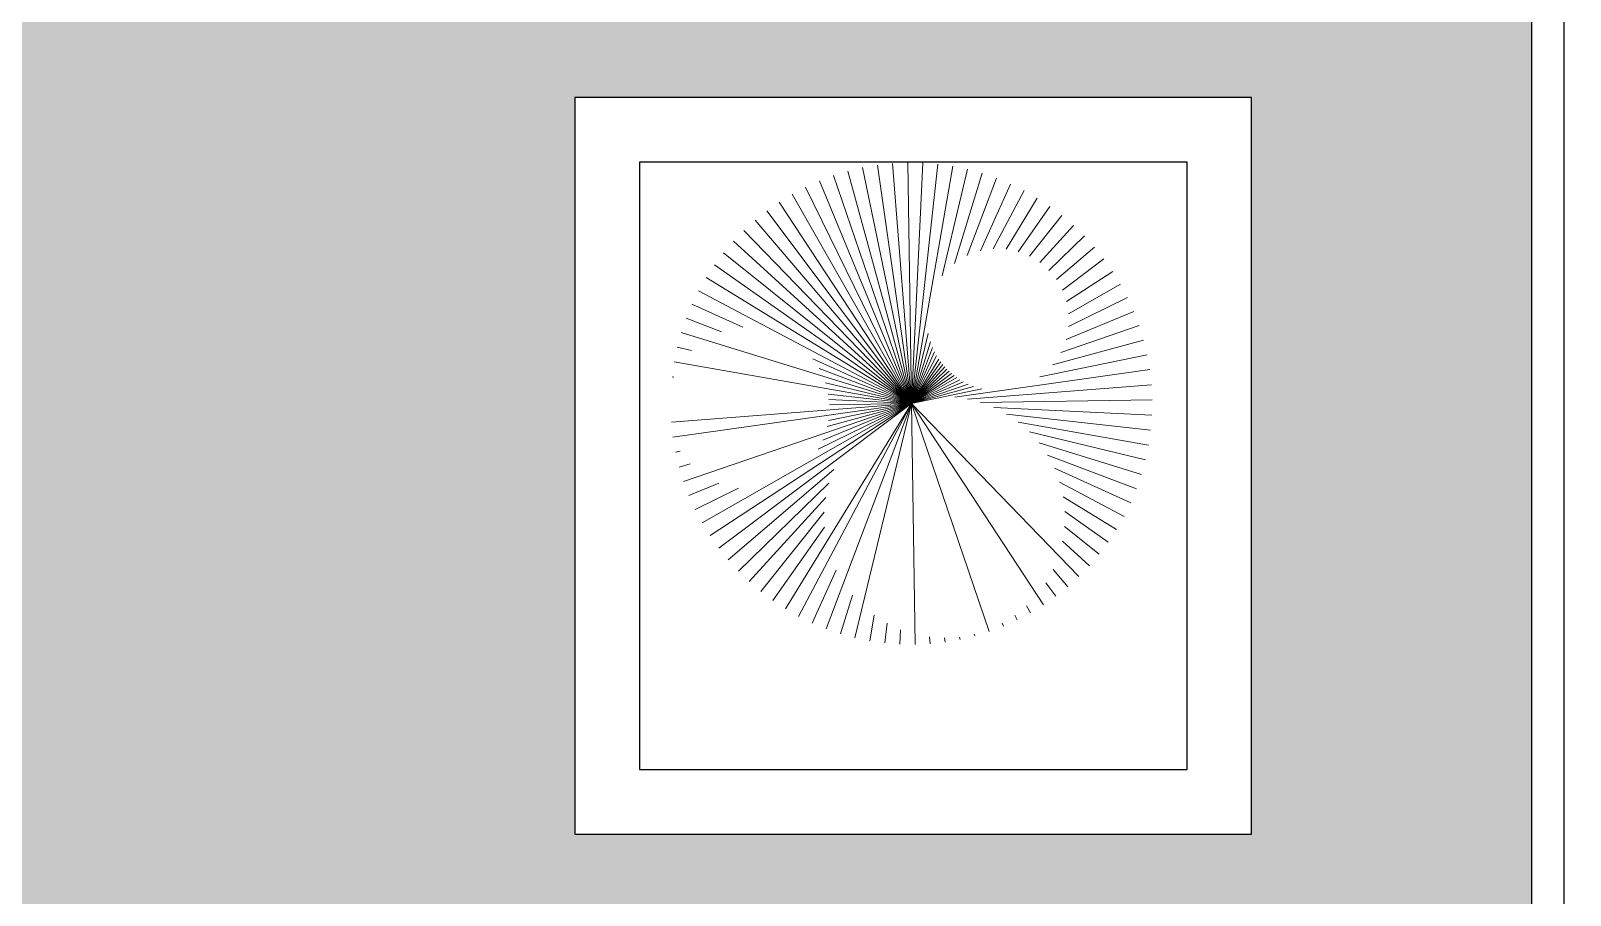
# Model space of a CAD drawing. Header units: inches. Extents: x 70 to 1974, y -315 to 363.
# Drawn here: x 909.383 to 911.769, y 227.788 to 229.127 of the extents above; entities that cross this region are included whole.
import ezdxf

# ---------------------------------------------------------------- set-up
doc = ezdxf.new("R2010")
doc.units = ezdxf.units.IN
doc.header["$MEASUREMENT"] = 0
doc.layers.add('DERAKHT', color=56, linetype='Continuous', lineweight=9)
doc.layers.add('elev', color=8, linetype='Continuous')
doc.layers.add('PDF_0', color=3, linetype='Continuous')

# ---------------------------------------------------------------- blocks, each defined once
blk = doc.blocks.new('DERAKHT')
at = {"layer": 'DERAKHT', "color": 62}
for p, q in [((-0.51, 1.754), (-0.704, 2.413)), ((-0.413, 1.844), (-0.551, 2.452)), ((-0.304, 1.914), (-0.396, 2.482)), ((-0.187, 1.963), (-0.239, 2.502)), ((-0.064, 1.991), (-0.082, 2.513)), ((0.061, 1.998), (0.076, 2.513)), ((0.185, 1.984), (0.233, 2.504)), ((0.306, 1.948), (0.39, 2.484)), ((0.42, 1.893), (0.545, 2.455)), ((0.525, 1.817), (0.698, 2.416)), ((-0.655, 1.514), (-1, 2.305)), ((-0.592, 1.644), (-0.853, 2.364)), ((0.617, 1.721), (0.848, 2.368)), ((0.692, 1.607), (0.995, 2.31)), ((-0.697, 1.18), (-1.281, 2.161)), ((-0.694, 1.362), (-1.143, 2.238)), ((0.748, 1.473), (1.138, 2.243)), ((0.777, 1.319), (1.276, 2.167)), ((0.003, 0.003), (-1.541, 1.983)), ((0.003, 0.003), (-1.414, 2.076)), ((0.282, 0.365), (1.537, 1.991)), ((0.77, 1.137), (1.409, 2.083)), ((0.003, 0.003), (-1.777, 1.774)), ((0.003, 0.003), (-1.662, 1.883)), ((0.39, 0.444), (1.659, 1.891)), ((0.512, 0.515), (1.774, 1.783)), ((0.003, 0.003), (-1.885, 1.659)), ((0.646, 0.573), (1.883, 1.668)), ((0.003, 0.003), (-1.985, 1.537)), ((0.789, 0.616), (1.983, 1.547)), ((0.003, 0.003), (-2.078, 1.409)), ((0.938, 0.642), (2.076, 1.419)), ((1.091, 0.65), (2.161, 1.286)), ((0.003, 0.003), (-2.237, 1.138)), ((0.003, 0.003), (-2.162, 1.276)), ((1.244, 0.639), (2.238, 1.148)), ((0.003, 0.003), (-2.304, 0.995)), ((1.395, 0.609), (2.305, 1.006)), ((0.003, 0.003), (-2.362, 0.848)), ((1.542, 0.561), (2.364, 0.859)), ((0.003, 0.003), (-2.41, 0.698)), ((0.003, 0.003), (-0.381, 0.649)), ((1.683, 0.495), (2.413, 0.709)), ((0.003, 0.003), (-2.449, 0.545)), ((0.003, 0.003), (-0.304, 0.602)), ((0.003, 0.003), (-0.246, 0.575)), ((0.003, 0.003), (-0.198, 0.557)), ((0.003, 0.003), (-0.156, 0.544)), ((0.003, 0.003), (-0.117, 0.534)), ((0.003, 0.003), (-0.082, 0.528)), ((0.003, 0.003), (-0.048, 0.523)), ((0.003, 0.003), (-0.015, 0.52)), ((0.003, 0.003), (0.424, 0.625)), ((0.003, 0.003), (0.344, 0.583)), ((0.003, 0.003), (0.285, 0.56)), ((0.003, 0.003), (0.236, 0.544)), ((0.003, 0.003), (0.193, 0.534)), ((0.003, 0.003), (0.154, 0.527)), ((0.003, 0.003), (0.118, 0.522)), ((0.003, 0.003), (0.083, 0.519)), ((0.003, 0.003), (0.018, 0.518)), ((0.003, 0.003), (0.05, 0.518)), ((1.814, 0.412), (2.452, 0.557)), ((0.003, 0.003), (-2.478, 0.39)), ((1.935, 0.314), (2.482, 0.402)), ((0.003, 0.003), (-2.498, 0.233)), ((2.042, 0.201), (2.502, 0.245)), ((0.003, 0.003), (-2.507, 0.076)), ((0.003, 0.003), (-2.507, -0.082)), ((0.003, 0.003), (-2.497, -0.239)), ((0.003, 0.003), (-2.477, -0.396)), ((0.003, 0.003), (-2.447, -0.551)), ((0.003, 0.003), (-2.407, -0.704)), ((0.003, 0.003), (-2.232, -1.143)), ((0.003, 0.003), (-2.071, -1.414)), ((0.003, 0.003), (-1.653, -1.885)), ((0.003, 0.003), (-1.532, -1.985)), ((0.003, 0.003), (-1.132, -2.237)), ((0.003, 0.003), (-1.056, -0.381)), ((0.003, 0.003), (-0.939, -0.407)), ((0.003, 0.003), (-0.79, -0.468)), ((0.003, 0.003), (-0.692, -2.41)), ((0.003, 0.003), (-0.685, -0.533)), ((0.003, 0.003), (-0.641, -0.568)), ((0.003, 0.003), (-0.601, -0.603)), ((0.003, 0.003), (-0.539, -2.449)), ((0.003, 0.003), (-0.492, -0.729)), ((0.003, 0.003), (-0.458, -0.781)), ((0.003, 0.003), (-0.392, -0.916)), ((0.003, 0.003), (-0.384, -2.478)), ((0.003, 0.003), (-0.361, -1.017)), ((0.003, 0.003), (2.455, -0.539)), ((0.003, 0.003), (0.557, -2.447)), ((0.003, 0.003), (0.709, -2.407)), ((0.003, 0.003), (1.006, -2.299)), ((0.003, 0.003), (1.286, -2.156)), ((0.003, 0.003), (1.783, -1.769)), ((0.003, 0.003), (2.243, -1.132)), ((0.003, 0.003), (2.513, -0.07)), ((2.134, 0.075), (2.513, 0.088)), ((2.27, -0.206), (2.504, -0.227)), ((2.31, -0.357), (2.484, -0.384)), ((-1.812, -0.655), (-2.358, -0.853)), ((2.334, -0.668), (2.416, -0.692)), ((-1.937, -0.842), (-2.299, -1)), ((2.316, -0.824), (2.368, -0.842)), ((-0.095, -1.054), (-0.227, -2.498)), ((2.28, -0.976), (2.31, -0.989)), ((-2.024, -1.203), (-2.156, -1.281)), ((-0.032, -1.193), (-0.07, -2.507)), ((2.151, -1.261), (2.167, -1.27)), ((0.048, -1.323), (0.088, -2.507)), ((0.143, -1.444), (0.245, -2.497)), ((2.062, -1.389), (2.083, -1.404)), ((-1.964, -1.53), (-1.978, -1.541)), ((0.253, -1.553), (0.402, -2.477)), ((1.957, -1.505), (1.991, -1.532)), ((1.568, -1.764), (1.668, -1.877)), ((1.838, -1.607), (1.891, -1.653)), ((-0.673, -1.889), (-0.842, -2.362)), ((0.652, -1.788), (0.859, -2.358)), ((0.956, -1.856), (1.148, -2.232)), ((1.267, -1.848), (1.419, -2.071)), ((1.42, -1.815), (1.547, -1.978)), ((-1.376, -2.036), (-1.404, -2.078)), ((-1.209, -2.058), (-1.27, -2.162)), ((-0.855, -1.993), (-0.989, -2.304))]:
    blk.add_line(p, q, dxfattribs=at)
blk = doc.blocks.new('BID')
at = {"layer": 'DERAKHT'}
blk.add_blockref('DERAKHT', (-0.003, -0.003), dxfattribs=at)

msp = doc.modelspace()

# ---------------------------------------------------------------- hatches: boundary and pattern name
at = {"layer": 'PDF_0', "lineweight": 25}
h = msp.add_hatch(dxfattribs=at)
h.set_pattern_fill('AR-SAND', color=256, scale=0.05)
h.set_pattern_definition([(37.5, (493.9419, -359.08937), (-0.003149668, 0.0963411885), [0, -0.076, 0, -0.085, 0, -0.08125]), (7.5, (493.9419, -359.08937), (0.088488835, 0.141107303), [0, -0.041, 0, -0.0685, 0, -0.02625]), (327.5, (493.8804, -359.08937), (0.155707093, 0.000282953), [0, -0.025, 0, -0.09, 0, -0.1175]), (317.5, (493.8804, -359.08937), (0.15030633, 0.043883778), [0, -0.0125, 0, -0.059, 0, -0.0675])])
h.paths.add_polyline_path([(911.7094, 230.90506), (909.29318, 230.90506), (909.03762, 224.14419), (909.99747, 224.14419), (909.99747, 223.00311), (908.99449, 223.00311), (908.97333, 222.4433), (912.79836, 222.28149), (913.2594, 222.2848), (913.2594, 224.68612), (913.2594, 226.43612), (911.7094, 226.43612)])
h.paths.add_polyline_path([(910.23978, 226.89738), (910.23978, 225.7563), (909.1909, 225.7563), (909.1909, 226.89738)], flags=16)
h.paths.add_polyline_path([(910.13978, 226.79738), (910.13978, 225.8563), (909.2909, 225.8563), (909.2909, 226.79738)], flags=0)
h.paths.add_polyline_path([(910.22595, 227.88222), (910.22595, 229.02331), (911.27482, 229.02331), (911.27482, 227.88222)], flags=16)
h.paths.add_polyline_path([(910.32595, 227.98222), (910.32595, 228.92331), (911.17482, 228.92331), (911.17482, 227.98222)], flags=0)
h.paths.add_polyline_path([(911.02777, 225.83755), (912.07664, 225.83755), (912.07664, 224.69646), (911.02777, 224.69646)], flags=16)
h.paths.add_polyline_path([(911.12777, 225.73755), (911.97664, 225.73755), (911.97664, 224.79646), (911.12777, 224.79646)], flags=0)
h.paths.add_polyline_path([(910.4317, 229.15899), (909.38283, 229.15899), (909.38283, 230.30007), (910.4317, 230.30007)], flags=16)
h.paths.add_polyline_path([(910.3317, 229.25899), (909.48283, 229.25899), (909.48283, 230.20007), (910.3317, 230.20007)], flags=0)
h.paths.add_polyline_path([(911.90742, 223.66494), (912.9563, 223.66494), (912.9563, 222.52386), (911.90742, 222.52386)], flags=16)
h.paths.add_polyline_path([(912.00742, 223.56494), (912.8563, 223.56494), (912.8563, 222.62386), (912.00742, 222.62386)], flags=0)

# ---------------------------------------------------------------- linework, layer by layer
at = {"layer": 'elev'}
for p, q in [((911.7594, 226.43612), (911.7594, 230.95506)), ((911.7094, 226.43612), (911.7094, 230.90506))]:
    msp.add_line(p, q, dxfattribs=at)
for points in [[(910.22595, 227.88222), (911.27482, 227.88222), (911.27482, 229.02331), (910.22595, 229.02331)], [(910.32595, 227.98222), (911.17482, 227.98222), (911.17482, 228.92331), (910.32595, 228.92331)]]:
    msp.add_lwpolyline(points, close=True, dxfattribs=at)

# ---------------------------------------------------------------- block references
at = {"layer": 'DERAKHT', "color": 62, "xscale": 0.148612037099819, "yscale": 0.148612037099819, "zscale": 0.148612037099819, "rotation": 315.7345010974498}
msp.add_blockref('BID', (910.74754, 228.54929), dxfattribs=at)

doc.saveas('drawing.dxf')
